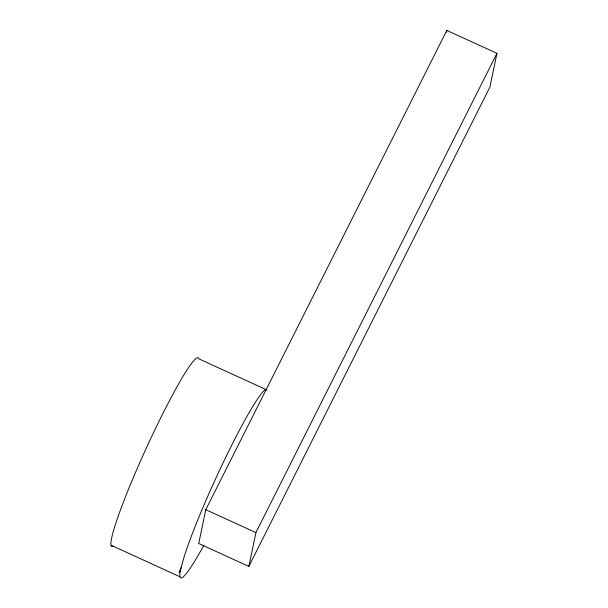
<?xml version="1.0" encoding="UTF-8"?>
<svg xmlns="http://www.w3.org/2000/svg" width="608" height="608" viewBox="0 0 608 608"><rect width="100%" height="100%" fill="white"/><g stroke="black" fill="none" stroke-linecap="round" stroke-linejoin="round"><path stroke-width="0.91" d="M205.778 509.686L198.717 543.499L248.847 566.42L489.881 87.142L496.949 53.329L446.819 30.4L205.778 509.686L255.907 532.608L248.847 566.42M446.439 32.224L446.819 30.4M181.131 567.743L179.17 572.47L180.614 569.605L184.201 556.571A103.793 9.515 -65.4 0 1 226.32 456.099A103.793 9.515 -65.4 0 1 265.422 389.553L266.076 389.781M255.907 532.608L496.949 53.329M266.92 389.986L198.854 358.857A103.793 9.515 -65.4 0 0 145.935 448.902A103.793 9.515 -65.4 0 0 113.407 546.075M111.051 545.254L179.976 576.779M203.824 545.346A103.793 9.515 -65.4 0 1 180.614 569.605"/></g></svg>
